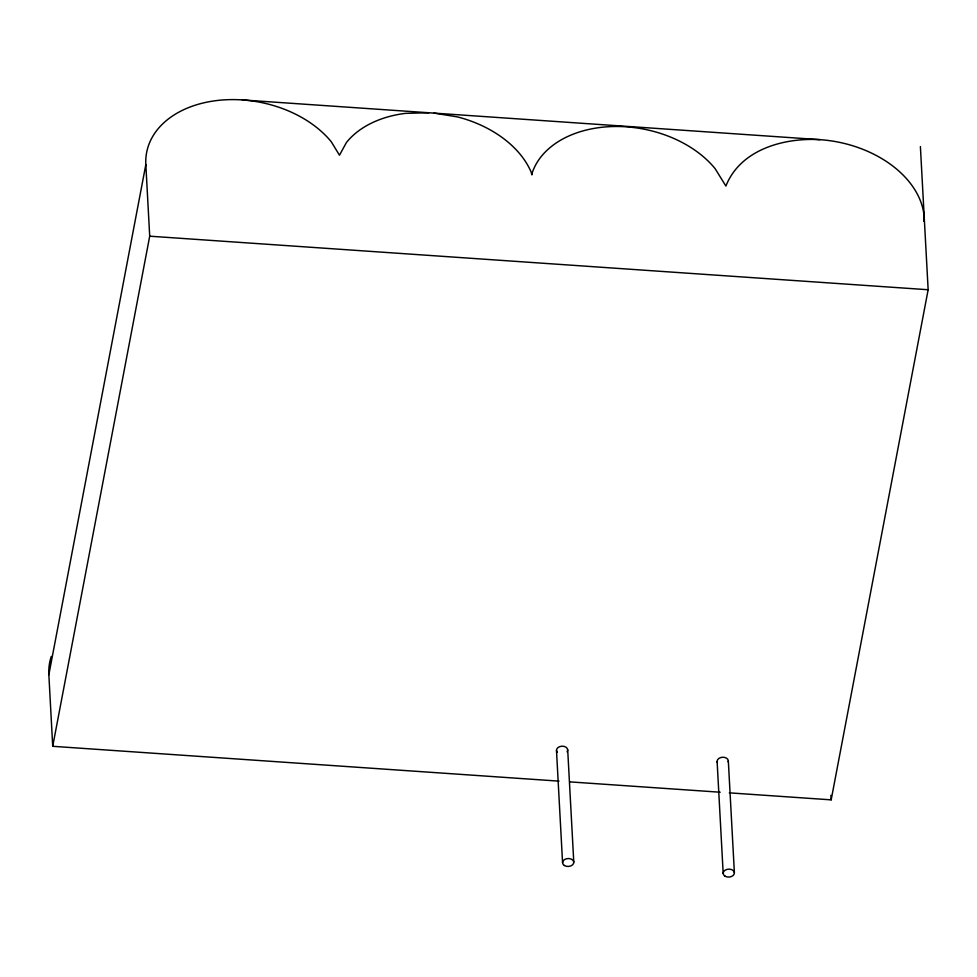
<?xml version="1.0" encoding="UTF-8"?>
<svg xmlns="http://www.w3.org/2000/svg" width="977" height="977" viewBox="0 0 977 977"><rect width="100%" height="100%" fill="white"/><g stroke="black" fill="none" stroke-linecap="round" stroke-linejoin="round"><path stroke-width="1.47" d="M559.015 781.136L52.721 746.306L48.85 674.728L145.829 164.612A101.388 70.625 10.8 0 1 216.503 100.582A101.388 70.625 10.8 0 1 331.227 141.702L339.471 155.196L346.432 142.508A101.388 70.625 10.8 0 1 405.577 113.344L428.866 112.758M52.721 746.306L149.713 236.19L145.829 164.612M923.705 221.156L924.279 218.164A101.388 70.625 10.8 0 0 820.008 139.662L242.357 99.935M729.306 792.848L831.171 799.858L928.15 289.742L920.395 146.574M820.008 139.662C783.969 137.562 740.407 149.383 725.899 186.057L715.066 168.581A101.388 70.625 10.8 0 0 613.116 126.521A101.388 70.625 10.8 0 0 532.086 173.198L531.867 174.895L531.28 172.428A101.388 70.625 10.8 0 0 457.554 116.922L434.02 113.112M149.713 236.19L928.15 289.742M569.664 781.869L720.183 792.225M830.914 795.29L831.171 799.858M728.329 760.9L734.386 872.791M717.118 761.535L723.175 873.426M567.698 749.847L573.78 862.178M556.487 750.483L562.569 862.813M48.85 674.728A101.388 70.625 10.8 0 1 51.268 656.434M557.354 752.424A5.618 3.969 -3.1 0 1 561.848 746.196A5.618 3.969 -3.1 0 1 567.075 751.863M717.374 762.548A5.618 3.969 -3.1 0 1 722.491 757.248A5.618 3.969 -3.1 0 1 728.195 761.938M564.388 865.524A5.618 3.969 -3.1 0 0 573.658 863.216A5.618 3.969 -3.1 0 0 566.489 858.746A5.618 3.969 -3.1 0 0 564.388 865.524M724.983 876.137A5.618 3.969 -3.1 0 0 734.264 873.829A5.618 3.969 -3.1 0 0 727.108 869.359A5.618 3.969 -3.1 0 0 724.983 876.137"/></g></svg>
